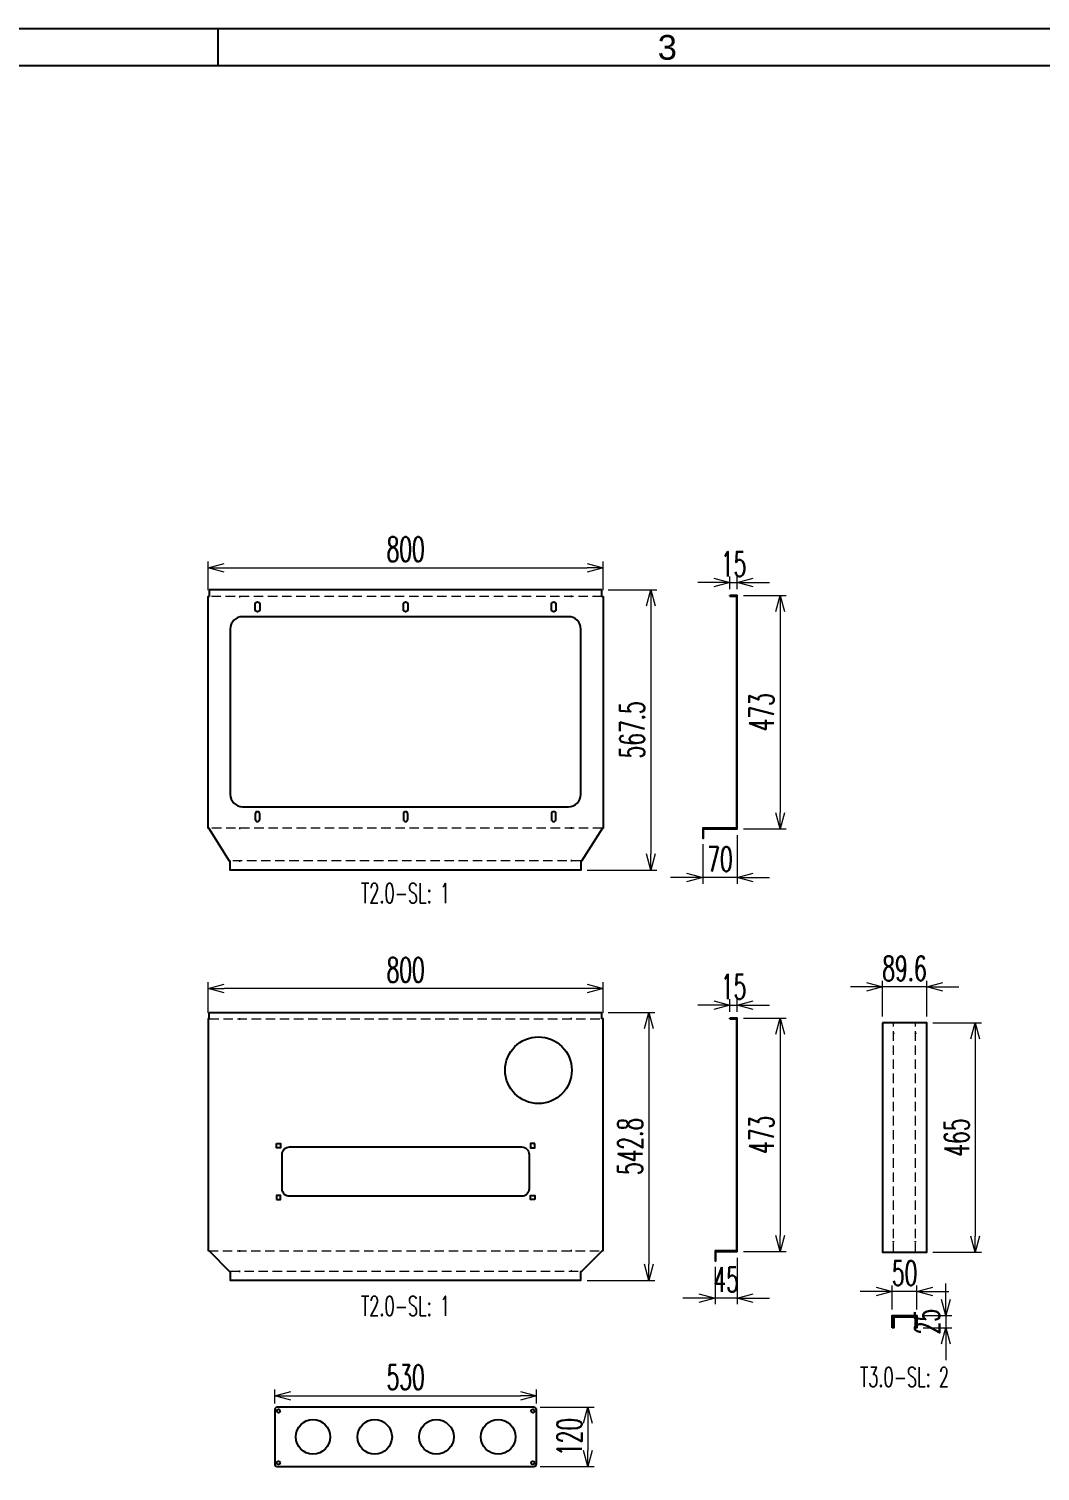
# Model space of a CAD drawing. Header units: millimetres. Extents: x -4798 to 103231, y 23514 to 54248.
# Drawn here: x 5956 to 8004, y 40017 to 42939 of the extents above; entities that cross this region are included whole.
import ezdxf
from ezdxf.enums import TextEntityAlignment as Align

# ---------------------------------------------------------------- set-up
doc = ezdxf.new("R2010")
doc.units = ezdxf.units.MM
doc.header["$LTSCALE"] = 3
doc.linetypes.add('HIDDEN', pattern=[9.525, 6.35, -3.175])
doc.layers.add('@.DM. KÍCH THƯỚC', color=8, linetype='Continuous', lineweight=20, transparency=0.2)
for name, color, linetype in [('@.DM. NÉT CHÍNH', 7, 'Continuous'), ('@.TEXT', 7, 'Continuous'), ('@.VISIBLE', 7, 'Continuous'), ('dim', 7, 'Continuous'), ('S-DIM', 7, 'Continuous')]:
    doc.layers.add(name, color=color, linetype=linetype)
doc.layers.add('@.DM. NÉT ĐỨT', color=8, linetype='HIDDEN', lineweight=9)
doc.styles.add('Ann_w01', font='romans.shx', dxfattribs={"width": 0.6, "bigfont": 'chineset.shx'})
doc.styles.add('Arial', font='arial.ttf')
doc.dimstyles.new('Dim 01_SC25', dxfattribs={"dimscale": 25, "dimtxt": 2, "dimasz": 1.3, "dimexe": 0.5, "dimexo": 0.5, "dimgap": 0.5, "dimtad": 1, "dimdec": 1, "dimzin": 12, "dimdsep": 46, "dimtxsty": 'Ann_w01', "dimblk": 'OPEN30', "dimcen": 1.5, "dimclrd": 6, "dimclre": 6, "dimclrt": 3, "dimadec": 1, "dimazin": 3, "dimtm": 1e-09, "dimtfac": 1, "dimtdec": 1, "dimtix": 1, "dimtmove": 0, "dimatfit": 3, "dimldrblk": 'OPEN30', "dimfxl": 0, "dimtolj": 1, "dimlwd": 0, "dimlwe": 0, "dimarcsym": 0})

# ---------------------------------------------------------------- blocks, each defined once
blk = doc.blocks.new('_Open30')
at = {"color": 0, "linetype": 'ByBlock', "lineweight": -2}
for p, q in [((-1, 0.268), (0, 0)), ((0, 0), (-1, -0.268)), ((0, 0), (-1, 0))]:
    blk.add_line(p, q, dxfattribs=at)
blk = doc.blocks.new('*D166')
at = {"layer": '@.DM. KÍCH THƯỚC', "color": 6, "lineweight": 0}
for p, q in [((7128.8, 40946), (7223.8, 40946)), ((7211.3, 40913.5), (7211.3, 40435.7)), ((7086.3, 40403.2), (7223.8, 40403.2))]:
    blk.add_line(p, q, dxfattribs=at)
at = {"layer": 'Defpoints', "color": 0}
for p in [(7116.3, 40946), (7073.8, 40403.2), (7211.3, 40403.2)]:
    blk.add_point(p, dxfattribs=at)
at = {"layer": '@.DM. KÍCH THƯỚC', "color": 6, "lineweight": 0, "xscale": 32.5, "yscale": 32.5, "zscale": 32.5}
for p, rotation in [((7211.3, 40946), 90), ((7211.3, 40403.2), 270)]:
    blk.add_blockref('_Open30', p, dxfattribs=dict(at, rotation=rotation))
at = {"layer": '@.DM. KÍCH THƯỚC', "color": 3, "insert": (7173.8, 40674.6), "char_height": 50, "attachment_point": 5, "rotation": 90, "style": 'Ann_w01'}
blk.add_mtext('\\A1;542.8', dxfattribs=at)
blk = doc.blocks.new('*D167')
at = {"layer": '@.DM. KÍCH THƯỚC', "color": 6, "lineweight": 0}
for p, q in [((7403, 40934.4), (7489.7, 40934.4)), ((7477.2, 40901.9), (7477.2, 40493.9)), ((7403, 40461.4), (7489.7, 40461.4))]:
    blk.add_line(p, q, dxfattribs=at)
at = {"layer": 'Defpoints', "color": 0}
for p in [(7390.5, 40934.4), (7390.5, 40461.4), (7477.2, 40461.4)]:
    blk.add_point(p, dxfattribs=at)
at = {"layer": '@.DM. KÍCH THƯỚC', "color": 6, "lineweight": 0, "xscale": 32.5, "yscale": 32.5, "zscale": 32.5}
for p, rotation in [((7477.2, 40934.4), 90), ((7477.2, 40461.4), 270)]:
    blk.add_blockref('_Open30', p, dxfattribs=dict(at, rotation=rotation))
at = {"layer": '@.DM. KÍCH THƯỚC', "color": 3, "insert": (7439.7, 40697.9), "char_height": 50, "attachment_point": 5, "rotation": 90, "style": 'Ann_w01'}
blk.add_mtext('\\A1;473', dxfattribs=at)
blk = doc.blocks.new('*D168')
at = {"layer": '@.DM. KÍCH THƯỚC', "color": 6, "lineweight": 0}
for p, q in [((7403, 41790.7), (7489.7, 41790.7)), ((7477.2, 41758.2), (7477.2, 41350.2)), ((7403, 41317.7), (7489.7, 41317.7))]:
    blk.add_line(p, q, dxfattribs=at)
at = {"layer": 'Defpoints', "color": 0}
for p in [(7390.5, 41790.7), (7390.5, 41317.7), (7477.2, 41317.7)]:
    blk.add_point(p, dxfattribs=at)
at = {"layer": '@.DM. KÍCH THƯỚC', "color": 6, "lineweight": 0, "xscale": 32.5, "yscale": 32.5, "zscale": 32.5}
for p, rotation in [((7477.2, 41790.7), 90), ((7477.2, 41317.7), 270)]:
    blk.add_blockref('_Open30', p, dxfattribs=dict(at, rotation=rotation))
at = {"layer": '@.DM. KÍCH THƯỚC', "color": 3, "insert": (7439.7, 41554.2), "char_height": 50, "attachment_point": 5, "rotation": 90, "style": 'Ann_w01'}
blk.add_mtext('\\A1;473', dxfattribs=at)
blk = doc.blocks.new('*D231')
at = {"layer": '@.DM. KÍCH THƯỚC', "color": 6, "lineweight": 0}
for p, q in [((7343, 41816.8), (7310.5, 41816.8)), ((7375.5, 41803.2), (7375.5, 41829.3)), ((7375.5, 41816.8), (7390.5, 41816.8)), ((7390.5, 41803.2), (7390.5, 41829.3)), ((7423, 41816.8), (7455.5, 41816.8))]:
    blk.add_line(p, q, dxfattribs=at)
at = {"layer": 'Defpoints', "color": 0}
for p in [(7390.5, 41816.8), (7375.5, 41790.7), (7390.5, 41790.7)]:
    blk.add_point(p, dxfattribs=at)
at = {"layer": '@.DM. KÍCH THƯỚC', "color": 6, "lineweight": 0, "xscale": 32.5, "yscale": 32.5, "zscale": 32.5}
blk.add_blockref('_Open30', (7375.5, 41816.8), dxfattribs=at)
at = {"layer": '@.DM. KÍCH THƯỚC', "color": 6, "lineweight": 0, "xscale": 32.5, "yscale": 32.5, "zscale": 32.5, "rotation": 180}
blk.add_blockref('_Open30', (7390.5, 41816.8), dxfattribs=at)
at = {"layer": '@.DM. KÍCH THƯỚC', "color": 3, "insert": (7383, 41854.3), "char_height": 50, "attachment_point": 5, "style": 'Ann_w01'}
blk.add_mtext('\\A1;15', dxfattribs=at)
blk = doc.blocks.new('*D232')
at = {"layer": '@.DM. KÍCH THƯỚC', "color": 6, "lineweight": 0}
for p, q in [((7375.5, 40946.9), (7375.5, 40973)), ((7390.5, 40946.9), (7390.5, 40973)), ((7343, 40960.5), (7310.5, 40960.5)), ((7375.5, 40960.5), (7390.5, 40960.5)), ((7423, 40960.5), (7455.5, 40960.5))]:
    blk.add_line(p, q, dxfattribs=at)
at = {"layer": 'Defpoints', "color": 0}
for p in [(7390.5, 40960.5), (7375.5, 40934.4), (7390.5, 40934.4)]:
    blk.add_point(p, dxfattribs=at)
at = {"layer": '@.DM. KÍCH THƯỚC', "color": 6, "lineweight": 0, "xscale": 32.5, "yscale": 32.5, "zscale": 32.5}
blk.add_blockref('_Open30', (7375.5, 40960.5), dxfattribs=at)
at = {"layer": '@.DM. KÍCH THƯỚC', "color": 6, "lineweight": 0, "xscale": 32.5, "yscale": 32.5, "zscale": 32.5, "rotation": 180}
blk.add_blockref('_Open30', (7390.5, 40960.5), dxfattribs=at)
at = {"layer": '@.DM. KÍCH THƯỚC', "color": 3, "insert": (7383, 40998), "char_height": 50, "attachment_point": 5, "style": 'Ann_w01'}
blk.add_mtext('\\A1;15', dxfattribs=at)
blk = doc.blocks.new('*D233')
at = {"layer": '@.DM. KÍCH THƯỚC', "color": 6, "lineweight": 0}
for p, q in [((7128.8, 41802), (7227.9, 41802)), ((7215.4, 41769.5), (7215.4, 41267)), ((7086.3, 41234.5), (7227.9, 41234.5))]:
    blk.add_line(p, q, dxfattribs=at)
at = {"layer": 'Defpoints', "color": 0}
for p in [(7116.3, 41802), (7073.8, 41234.5), (7215.4, 41234.5)]:
    blk.add_point(p, dxfattribs=at)
at = {"layer": '@.DM. KÍCH THƯỚC', "color": 6, "lineweight": 0, "xscale": 32.5, "yscale": 32.5, "zscale": 32.5}
for p, rotation in [((7215.4, 41802), 90), ((7215.4, 41234.5), 270)]:
    blk.add_blockref('_Open30', p, dxfattribs=dict(at, rotation=rotation))
at = {"layer": '@.DM. KÍCH THƯỚC', "color": 3, "insert": (7177.9, 41518.3), "char_height": 50, "attachment_point": 5, "rotation": 90, "style": 'Ann_w01'}
blk.add_mtext('\\A1;567.5', dxfattribs=at)
blk = doc.blocks.new('*D237')
at = {"layer": '@.DM. KÍCH THƯỚC', "color": 6, "lineweight": 0}
for p, q in [((6318.8, 41801.2), (6318.8, 41859.5)), ((6351.3, 41847), (7086.3, 41847)), ((7118.8, 41801.2), (7118.8, 41859.5))]:
    blk.add_line(p, q, dxfattribs=at)
at = {"layer": 'Defpoints', "color": 0}
for p in [(7118.8, 41847), (6318.8, 41788.7), (7118.8, 41788.7)]:
    blk.add_point(p, dxfattribs=at)
at = {"layer": '@.DM. KÍCH THƯỚC', "color": 6, "lineweight": 0, "xscale": 32.5, "yscale": 32.5, "zscale": 32.5, "rotation": 180}
blk.add_blockref('_Open30', (6318.8, 41847), dxfattribs=at)
at = {"layer": '@.DM. KÍCH THƯỚC', "color": 6, "lineweight": 0, "xscale": 32.5, "yscale": 32.5, "zscale": 32.5}
blk.add_blockref('_Open30', (7118.8, 41847), dxfattribs=at)
at = {"layer": '@.DM. KÍCH THƯỚC', "color": 3, "insert": (6718.8, 41884.5), "char_height": 50, "attachment_point": 5, "style": 'Ann_w01'}
blk.add_mtext('\\A1;800', dxfattribs=at)
blk = doc.blocks.new('KHUNG BAN VE (Made by Tung)')
at = {"layer": '@.VISIBLE', "color": 8}
blk.add_line((148.5, 207), (148.5, 210), dxfattribs=at)
for points in [[(0, 0), (297, 0), (297, 210), (0, 210)], [(3, 3), (294, 3), (294, 207), (3, 207)]]:
    blk.add_lwpolyline(points, close=True, dxfattribs=at)
at = {"layer": '@.TEXT', "color": 1, "style": 'Arial'}
blk.add_text('3', height=2, dxfattribs=at).set_placement((184.875, 208.5), align=Align.MIDDLE_CENTER)
for tag, height, p in [('DESIGNER_NAME', 2, (38, 15.5)), ('PROJECT_CODE', 2, (258.5, 15.5)), ('SCALE', 2, (289, 15.5)), ('APPROVED_NAME', 2, (38, 10.5)), ('CUSTOMER_NAME', 2, (258.5, 10.5)), ('PAGE', 2, (289, 10.5)), ('DRAWING_NAME', 4, (173, 8)), ('TOTAL', 2, (289, 5.5))]:
    blk.add_attdef(tag, text='', height=height, dxfattribs=at).set_placement(p, align=Align.MIDDLE_CENTER)
blk = doc.blocks.new('*D257')
at = {"layer": '@.DM. KÍCH THƯỚC', "color": 6, "lineweight": 0}
for p, q in [((7812.8, 40364.3), (7812.8, 40396.8)), ((7766.8, 40331.8), (7825.3, 40331.8)), ((7812.8, 40331.8), (7812.8, 40306.8)), ((7766.8, 40306.8), (7825.3, 40306.8)), ((7812.8, 40274.3), (7812.8, 40241.8))]:
    blk.add_line(p, q, dxfattribs=at)
at = {"layer": 'Defpoints', "color": 0}
for p in [(7754.3, 40331.8), (7754.3, 40306.8), (7812.8, 40306.8)]:
    blk.add_point(p, dxfattribs=at)
at = {"layer": '@.DM. KÍCH THƯỚC', "color": 6, "lineweight": 0, "xscale": 32.5, "yscale": 32.5, "zscale": 32.5}
for p, rotation in [((7812.8, 40331.8), 270), ((7812.8, 40306.8), 90)]:
    blk.add_blockref('_Open30', p, dxfattribs=dict(at, rotation=rotation))
at = {"layer": '@.DM. KÍCH THƯỚC', "color": 3, "insert": (7775.3, 40319.3), "char_height": 50, "attachment_point": 5, "rotation": 90, "style": 'Ann_w01'}
blk.add_mtext('\\A1;25', dxfattribs=at)
blk = doc.blocks.new('*D258')
at = {"layer": '@.DM. KÍCH THƯỚC', "color": 6, "lineweight": 0}
for p, q in [((7704.3, 40344.3), (7704.3, 40393)), ((7754.3, 40344.3), (7754.3, 40393)), ((7671.8, 40380.5), (7639.3, 40380.5)), ((7754.3, 40380.5), (7704.3, 40380.5)), ((7786.8, 40380.5), (7819.3, 40380.5))]:
    blk.add_line(p, q, dxfattribs=at)
at = {"layer": 'Defpoints', "color": 0}
for p in [(7704.3, 40380.5), (7704.3, 40331.8), (7754.3, 40331.8)]:
    blk.add_point(p, dxfattribs=at)
at = {"layer": '@.DM. KÍCH THƯỚC', "color": 6, "lineweight": 0, "xscale": 32.5, "yscale": 32.5, "zscale": 32.5}
blk.add_blockref('_Open30', (7704.3, 40380.5), dxfattribs=at)
at = {"layer": '@.DM. KÍCH THƯỚC', "color": 6, "lineweight": 0, "xscale": 32.5, "yscale": 32.5, "zscale": 32.5, "rotation": 180}
blk.add_blockref('_Open30', (7754.3, 40380.5), dxfattribs=at)
at = {"layer": '@.DM. KÍCH THƯỚC', "color": 3, "insert": (7729.3, 40418), "char_height": 50, "attachment_point": 5, "style": 'Ann_w01'}
blk.add_mtext('\\A1;50', dxfattribs=at)
blk = doc.blocks.new('*D309')
at = {"layer": 'Defpoints', "color": 0}
for p in [(6983.8, 40169.4), (6453.8, 40141), (6983.8, 40141)]:
    blk.add_point(p, dxfattribs=at)
at = {"layer": 'S-DIM', "color": 6, "lineweight": 0}
for p, q in [((6453.8, 40153.5), (6453.8, 40181.9)), ((6983.8, 40153.5), (6983.8, 40181.9)), ((6486.3, 40169.4), (6951.3, 40169.4))]:
    blk.add_line(p, q, dxfattribs=at)
at = {"layer": 'S-DIM', "color": 6, "lineweight": 0, "xscale": 32.5, "yscale": 32.5, "zscale": 32.5, "rotation": 180}
blk.add_blockref('_Open30', (6453.8, 40169.4), dxfattribs=at)
at = {"layer": 'S-DIM', "color": 6, "lineweight": 0, "xscale": 32.5, "yscale": 32.5, "zscale": 32.5}
blk.add_blockref('_Open30', (6983.8, 40169.4), dxfattribs=at)
at = {"layer": 'S-DIM', "color": 3, "insert": (6718.8, 40206.9), "char_height": 50, "attachment_point": 5, "style": 'Ann_w01'}
blk.add_mtext('\\A1;530', dxfattribs=at)
blk = doc.blocks.new('*D310')
at = {"layer": 'Defpoints', "color": 0}
for p in [(7320.5, 41299.2), (7390.5, 41317.7), (7320.5, 41219.1)]:
    blk.add_point(p, dxfattribs=at)
at = {"layer": 'S-DIM', "color": 6, "lineweight": 0}
for p, q in [((7390.5, 41305.2), (7390.5, 41206.6)), ((7320.5, 41286.7), (7320.5, 41206.6)), ((7288, 41219.1), (7255.5, 41219.1)), ((7390.5, 41219.1), (7320.5, 41219.1)), ((7423, 41219.1), (7455.5, 41219.1))]:
    blk.add_line(p, q, dxfattribs=at)
at = {"layer": 'S-DIM', "color": 6, "lineweight": 0, "xscale": 32.5, "yscale": 32.5, "zscale": 32.5}
blk.add_blockref('_Open30', (7320.5, 41219.1), dxfattribs=at)
at = {"layer": 'S-DIM', "color": 6, "lineweight": 0, "xscale": 32.5, "yscale": 32.5, "zscale": 32.5, "rotation": 180}
blk.add_blockref('_Open30', (7390.5, 41219.1), dxfattribs=at)
at = {"layer": 'S-DIM', "color": 3, "insert": (7355.5, 41256.6), "char_height": 50, "attachment_point": 5, "style": 'Ann_w01'}
blk.add_mtext('\\A1;70', dxfattribs=at)
blk = doc.blocks.new('*D311')
at = {"layer": 'Defpoints', "color": 0}
for p in [(7345.5, 40442.9), (7390.5, 40461.4), (7345.5, 40367.1)]:
    blk.add_point(p, dxfattribs=at)
at = {"layer": 'S-DIM', "color": 6, "lineweight": 0}
for p, q in [((7390.5, 40448.9), (7390.5, 40354.6)), ((7345.5, 40430.4), (7345.5, 40354.6)), ((7313, 40367.1), (7280.5, 40367.1)), ((7390.5, 40367.1), (7345.5, 40367.1)), ((7423, 40367.1), (7455.5, 40367.1))]:
    blk.add_line(p, q, dxfattribs=at)
at = {"layer": 'S-DIM', "color": 6, "lineweight": 0, "xscale": 32.5, "yscale": 32.5, "zscale": 32.5}
blk.add_blockref('_Open30', (7345.5, 40367.1), dxfattribs=at)
at = {"layer": 'S-DIM', "color": 6, "lineweight": 0, "xscale": 32.5, "yscale": 32.5, "zscale": 32.5, "rotation": 180}
blk.add_blockref('_Open30', (7390.5, 40367.1), dxfattribs=at)
at = {"layer": 'S-DIM', "color": 3, "insert": (7368, 40404.6), "char_height": 50, "attachment_point": 5, "style": 'Ann_w01'}
blk.add_mtext('\\A1;45', dxfattribs=at)
blk = doc.blocks.new('*D312')
at = {"layer": 'Defpoints', "color": 0}
for p in [(7774.1, 40925), (7774.1, 40460), (7872.5, 40460)]:
    blk.add_point(p, dxfattribs=at)
at = {"layer": 'S-DIM', "color": 6, "lineweight": 0}
for p, q in [((7786.6, 40925), (7885, 40925)), ((7872.5, 40892.5), (7872.5, 40492.5)), ((7786.6, 40460), (7885, 40460))]:
    blk.add_line(p, q, dxfattribs=at)
at = {"layer": 'S-DIM', "color": 6, "lineweight": 0, "xscale": 32.5, "yscale": 32.5, "zscale": 32.5}
for p, rotation in [((7872.5, 40925), 90), ((7872.5, 40460), 270)]:
    blk.add_blockref('_Open30', p, dxfattribs=dict(at, rotation=rotation))
at = {"layer": 'S-DIM', "color": 3, "insert": (7835, 40692.5), "char_height": 50, "attachment_point": 5, "rotation": 90, "style": 'Ann_w01'}
blk.add_mtext('\\A1;465', dxfattribs=at)
blk = doc.blocks.new('*D313')
at = {"layer": 'Defpoints', "color": 0}
for p in [(6318.8, 40994.7), (6318.8, 40932.7), (7118.8, 40932.7)]:
    blk.add_point(p, dxfattribs=at)
at = {"layer": 'S-DIM', "color": 6, "lineweight": 0}
for p, q in [((6318.8, 40945.2), (6318.8, 41007.2)), ((7118.8, 40945.2), (7118.8, 41007.2)), ((7086.3, 40994.7), (6351.3, 40994.7))]:
    blk.add_line(p, q, dxfattribs=at)
at = {"layer": 'S-DIM', "color": 6, "lineweight": 0, "xscale": 32.5, "yscale": 32.5, "zscale": 32.5, "rotation": 180}
blk.add_blockref('_Open30', (6318.8, 40994.7), dxfattribs=at)
at = {"layer": 'S-DIM', "color": 6, "lineweight": 0, "xscale": 32.5, "yscale": 32.5, "zscale": 32.5}
blk.add_blockref('_Open30', (7118.8, 40994.7), dxfattribs=at)
at = {"layer": 'S-DIM', "color": 3, "insert": (6718.8, 41032.2), "char_height": 50, "attachment_point": 5, "style": 'Ann_w01'}
blk.add_mtext('\\A1;800', dxfattribs=at)
blk = doc.blocks.new('*D314')
at = {"layer": 'Defpoints', "color": 0}
for p in [(7684.5, 40997.7), (7684.5, 40925), (7774.1, 40925)]:
    blk.add_point(p, dxfattribs=at)
at = {"layer": 'S-DIM', "color": 6, "lineweight": 0}
for p, q in [((7652, 40997.7), (7619.5, 40997.7)), ((7684.5, 40937.5), (7684.5, 41010.2)), ((7774.1, 40997.7), (7684.5, 40997.7)), ((7774.1, 40937.5), (7774.1, 41010.2)), ((7806.6, 40997.7), (7839.1, 40997.7))]:
    blk.add_line(p, q, dxfattribs=at)
at = {"layer": 'S-DIM', "color": 6, "lineweight": 0, "xscale": 32.5, "yscale": 32.5, "zscale": 32.5}
blk.add_blockref('_Open30', (7684.5, 40997.7), dxfattribs=at)
at = {"layer": 'S-DIM', "color": 6, "lineweight": 0, "xscale": 32.5, "yscale": 32.5, "zscale": 32.5, "rotation": 180}
blk.add_blockref('_Open30', (7774.1, 40997.7), dxfattribs=at)
at = {"layer": 'S-DIM', "color": 3, "insert": (7729.3, 41035.2), "char_height": 50, "attachment_point": 5, "style": 'Ann_w01'}
blk.add_mtext('\\A1;89.6', dxfattribs=at)
blk = doc.blocks.new('*D317')
at = {"layer": 'Defpoints', "color": 0}
for p in [(6978.8, 40146), (6978.8, 40026), (7088, 40026)]:
    blk.add_point(p, dxfattribs=at)
at = {"layer": 'S-DIM', "color": 6, "lineweight": 0}
for p, q in [((6991.3, 40146), (7100.5, 40146)), ((7088, 40113.5), (7088, 40058.5)), ((6991.3, 40026), (7100.5, 40026))]:
    blk.add_line(p, q, dxfattribs=at)
at = {"layer": 'S-DIM', "color": 6, "lineweight": 0, "xscale": 32.5, "yscale": 32.5, "zscale": 32.5}
for p, rotation in [((7088, 40146), 90), ((7088, 40026), 270)]:
    blk.add_blockref('_Open30', p, dxfattribs=dict(at, rotation=rotation))
at = {"layer": 'S-DIM', "color": 3, "insert": (7050.5, 40086), "char_height": 50, "attachment_point": 5, "rotation": 90, "style": 'Ann_w01'}
blk.add_mtext('\\A1;120', dxfattribs=at)

msp = doc.modelspace()

# ---------------------------------------------------------------- linework, layer by layer
at = {"layer": '@.DM. NÉT CHÍNH'}
for p, q in [((6321.28, 41802.02), (6321.28, 41788.72)), ((7116.28, 41788.72), (7116.28, 41802.02)), ((7375.5, 41789.22), (7375.5, 41790.72)), ((6321.28, 40932.72), (6321.28, 40946.02)), ((7116.28, 40932.72), (7116.28, 40946.02)), ((7375.5, 40932.92), (7375.5, 40934.42))]:
    msp.add_line(p, q, dxfattribs=at)
at = {"layer": '@.DM. NÉT CHÍNH', "color": 1}
for p, q in [((6381.9, 41788.72), (6383.9, 41788.72)), ((7055.67, 41788.72), (7053.67, 41788.72)), ((6381.9, 41319.42), (6383.9, 41319.42)), ((7055.67, 41319.42), (7053.67, 41319.42)), ((6381.9, 41252.82), (6383.9, 41252.82)), ((7055.67, 41252.82), (7053.67, 41252.82)), ((6381.9, 40932.72), (6383.9, 40932.72)), ((7055.67, 40932.72), (7053.67, 40932.72)), ((7706.94, 40904.33), (7706.94, 40902.33)), ((7751.74, 40904.33), (7751.74, 40902.33)), ((7706.94, 40480.72), (7706.94, 40482.72)), ((7751.74, 40480.72), (7751.74, 40482.72)), ((6381.9, 40463.12), (6383.9, 40463.12)), ((7055.67, 40463.12), (7053.67, 40463.12)), ((6381.9, 40421.52), (6383.9, 40421.52)), ((7055.67, 40421.52), (7053.67, 40421.52))]:
    msp.add_line(p, q, dxfattribs=at)
at = {"layer": '@.DM. NÉT CHÍNH'}
for points in [[(7116.28, 41788.72), (7118.78, 41788.72), (7118.78, 41319.62), (7117.28, 41319.62), (7075.28, 41252.62), (7073.78, 41252.62), (7073.78, 41234.52), (6363.78, 41234.52), (6363.78, 41252.62), (6362.28, 41252.62), (6320.28, 41319.62), (6318.78, 41319.62), (6318.78, 41788.72), (6321.28, 41788.72)], [(7116.28, 41802.02), (6321.28, 41802.02)], [(7375.5, 41789.22), (7389, 41789.22), (7389, 41319.22), (7320.5, 41319.22), (7320.5, 41299.22), (7322, 41299.22), (7322, 41317.72), (7390.5, 41317.72), (7390.5, 41790.72), (7375.5, 41790.72)], [(6321.28, 40946.02), (7116.28, 40946.02)], [(6321.28, 40932.72), (6318.78, 40932.72), (6318.78, 40463.32), (6320.28, 40463.32), (6362.28, 40421.32), (6363.78, 40421.32), (6363.78, 40403.22), (7073.78, 40403.22), (7073.78, 40421.32), (7075.28, 40421.32), (7117.28, 40463.32), (7118.78, 40463.32), (7118.78, 40932.72), (7116.28, 40932.72)], [(7375.5, 40932.92), (7389, 40932.92), (7389, 40462.92), (7345.5, 40462.92), (7345.5, 40442.92), (7347, 40442.92), (7347, 40461.42), (7390.5, 40461.42), (7390.5, 40934.42), (7375.5, 40934.42)]]:
    msp.add_lwpolyline(points, dxfattribs=at)
for points in [[(6423.28, 41773.22), (6423.28, 41762.22, -0.4142136), (6418.78, 41757.72), (6418.78, 41757.72, -0.4142136), (6414.28, 41762.22), (6414.28, 41773.22, -0.4142136), (6418.78, 41777.72), (6418.78, 41777.72, -0.4142136)], [(6723.28, 41773.22), (6723.28, 41762.22, -0.4142136), (6718.78, 41757.72), (6718.78, 41757.72, -0.4142136), (6714.28, 41762.22), (6714.28, 41773.22, -0.4142136), (6718.78, 41777.72), (6718.78, 41777.72, -0.4142136)], [(7023.28, 41773.22), (7023.28, 41762.22, -0.4142136), (7018.78, 41757.72), (7018.78, 41757.72, -0.4142136), (7014.28, 41762.22), (7014.28, 41773.22, -0.4142136), (7018.78, 41777.72), (7018.78, 41777.72, -0.4142136)], [(6388.78, 41362.72), (7048.78, 41362.72, 0.4142136), (7073.78, 41387.72), (7073.78, 41722.72, 0.4142136), (7048.78, 41747.72), (6388.78, 41747.72, 0.4142136), (6363.78, 41722.72), (6363.78, 41387.72, 0.4142136)], [(6423.28, 41337.22), (6423.28, 41348.22, 0.4142136), (6418.78, 41352.72), (6418.78, 41352.72, 0.4142136), (6414.28, 41348.22), (6414.28, 41337.22, 0.4142136), (6418.78, 41332.72), (6418.78, 41332.72, 0.4142136)], [(6723.28, 41337.22), (6723.28, 41348.22, 0.4142136), (6718.78, 41352.72), (6718.78, 41352.72, 0.4142136), (6714.28, 41348.22), (6714.28, 41337.22, 0.4142136), (6718.78, 41332.72), (6718.78, 41332.72, 0.4142136)], [(7023.28, 41337.22), (7023.28, 41348.22, 0.4142136), (7018.78, 41352.72), (7018.78, 41352.72, 0.4142136), (7014.28, 41348.22), (7014.28, 41337.22, 0.4142136), (7018.78, 41332.72), (7018.78, 41332.72, 0.4142136)], [(6953.78, 40573.48), (6483.78, 40573.48, -0.4142136), (6468.78, 40588.48), (6468.78, 40658.48, -0.4142136), (6483.78, 40673.48), (6953.78, 40673.48, -0.4142136), (6968.78, 40658.48), (6968.78, 40588.48, -0.4142136)], [(6458.78, 40026.02), (6978.78, 40026.02, 0.4142136), (6983.78, 40031.02), (6983.78, 40141.02, 0.4142136), (6978.78, 40146.02), (6458.78, 40146.02, 0.4142136), (6453.78, 40141.02), (6453.78, 40031.02, 0.4142136)]]:
    msp.add_lwpolyline(points, format="xyb", close=True, dxfattribs=at)
for points in [[(7684.54, 40925.02), (7684.54, 40460.02), (7774.14, 40460.02), (7774.14, 40925.02)], [(6457.03, 40680.23), (6465.53, 40680.23), (6465.53, 40671.73), (6457.03, 40671.73)], [(6980.53, 40680.23), (6972.03, 40680.23), (6972.03, 40671.73), (6980.53, 40671.73)], [(6457.03, 40566.73), (6465.53, 40566.73), (6465.53, 40575.23), (6457.03, 40575.23)], [(6980.53, 40566.73), (6972.03, 40566.73), (6972.03, 40575.23), (6980.53, 40575.23)], [(7704.34, 40306.85), (7704.34, 40331.85), (7754.34, 40331.85), (7754.34, 40306.85), (7751.34, 40306.85), (7751.34, 40328.85), (7707.34, 40328.85), (7707.34, 40306.85)]]:
    msp.add_lwpolyline(points, close=True, dxfattribs=at)
for centre, radius in [((6987.81, 40828.95), 67.5), ((6461.28, 40138.52), 3.5), ((6531.28, 40086.02), 35), ((6656.28, 40086.02), 35), ((6781.28, 40086.02), 35), ((6906.28, 40086.02), 35), ((6976.28, 40138.52), 3.5), ((6461.28, 40033.52), 3.5), ((6976.28, 40033.52), 3.5)]:
    msp.add_circle(centre, radius, dxfattribs=at)
at = {"layer": '@.DM. NÉT ĐỨT'}
for p, q in [((7706.94, 40460.02), (7706.94, 40925.02)), ((7751.74, 40460.02), (7751.74, 40925.02))]:
    msp.add_line(p, q, dxfattribs=at)
for points in [[(7116.28, 41788.72), (6321.28, 41788.72)], [(7117.28, 41319.42), (6320.28, 41319.42)], [(7073.78, 41252.82), (6363.78, 41252.82)], [(6321.28, 40932.72), (7116.28, 40932.72)], [(6320.28, 40463.12), (7117.28, 40463.12)], [(6363.78, 40421.52), (7073.78, 40421.52)]]:
    msp.add_lwpolyline(points, dxfattribs=at)

# ---------------------------------------------------------------- block references
at = {"layer": '@.VISIBLE', "xscale": 25, "yscale": 25, "zscale": 25}
msp.add_blockref('KHUNG BAN VE (Made by Tung)', (2626.97, 37688.72), dxfattribs=at)

# ---------------------------------------------------------------- texts
at = {"layer": 'dim', "color": 2, "style": 'Ann_w01', "width": 0.6}
for s, p in [('T2.0-SL: 1', (6718.78, 41187.57)), ('T2.0-SL: 1', (6718.78, 40351.21)), ('T3.0-SL: 2', (7729.34, 40207.42))]:
    msp.add_text(s, height=40, dxfattribs=at).set_placement(p, align=Align.MIDDLE_CENTER)

# ---------------------------------------------------------------- dimensions: what is measured, and where the dimension line sits
at = {"layer": '@.DM. KÍCH THƯỚC'}
for base, p1, p2, picture, middle in [((7118.78, 41846.98), (6318.78, 41788.72), (7118.78, 41788.72), '*D237', (6718.78, 41884.48)), ((7390.5, 41816.83), (7375.5, 41790.72), (7390.5, 41790.72), '*D231', (7383, 41854.33)), ((7390.5, 40960.54), (7375.5, 40934.42), (7390.5, 40934.42), '*D232', (7383, 40998.04)), ((7704.34, 40380.54), (7754.34, 40331.85), (7704.34, 40331.85), '*D258', (7729.34, 40418.04))]:
    dim = msp.add_linear_dim(base=base, p1=p1, p2=p2, dimstyle='Dim 01_SC25', dxfattribs=at)
    dim.commit()
    dim.dimension.update_dxf_attribs({"geometry": picture, "text_midpoint": middle})
for base, p1, p2, angle, picture, middle in [((7215.42, 41234.52), (7116.28, 41802.02), (7073.78, 41234.52), 90, '*D233', (7177.92, 41518.27)), ((7477.16, 41317.72), (7390.5, 41790.72), (7390.5, 41317.72), 270, '*D168', (7439.66, 41554.22)), ((7211.32, 40403.22), (7116.28, 40946.02), (7073.78, 40403.22), 90, '*D166', (7173.82, 40674.62)), ((7477.16, 40461.42), (7390.5, 40934.42), (7390.5, 40461.42), 270, '*D167', (7439.66, 40697.92)), ((7812.79, 40306.85), (7754.34, 40331.85), (7754.34, 40306.85), 270, '*D257', (7775.29, 40319.35))]:
    dim = msp.add_linear_dim(base=base, p1=p1, p2=p2, angle=angle, dimstyle='Dim 01_SC25', dxfattribs=at)
    dim.commit()
    dim.dimension.update_dxf_attribs({"geometry": picture, "text_midpoint": middle})
at = {"layer": 'S-DIM'}
for base, p1, p2, picture, middle in [((7320.5, 41219.08), (7390.5, 41317.72), (7320.5, 41299.22), '*D310', (7355.5, 41256.58)), ((6318.78, 40994.72), (7118.78, 40932.72), (6318.78, 40932.72), '*D313', (6718.78, 41032.22)), ((7684.54, 40997.71), (7774.14, 40925.02), (7684.54, 40925.02), '*D314', (7729.34, 41035.21)), ((7345.5, 40367.12), (7390.5, 40461.42), (7345.5, 40442.92), '*D311', (7368, 40404.62)), ((6983.78, 40169.42), (6453.78, 40141.02), (6983.78, 40141.02), '*D309', (6718.78, 40206.92))]:
    dim = msp.add_linear_dim(base=base, p1=p1, p2=p2, dimstyle='Dim 01_SC25', override={"dimfxl": 5}, dxfattribs=at)
    dim.commit()
    dim.dimension.update_dxf_attribs({"geometry": picture, "text_midpoint": middle})
dim = msp.add_linear_dim(base=(7872.53, 40460.02), p1=(7774.14, 40925.02), p2=(7774.14, 40460.02), angle=90, dimstyle='Dim 01_SC25', override={"dimfxl": 5}, dxfattribs=at)
dim.commit()
dim.dimension.update_dxf_attribs({"geometry": '*D312', "text_midpoint": (7835.03, 40692.52)})
dim = msp.add_linear_dim(base=(7087.95, 40026.02), p1=(6978.78, 40146.02), p2=(6978.78, 40026.02), angle=90, dimstyle='Dim 01_SC25', dxfattribs=at)
dim.commit()
dim.dimension.update_dxf_attribs({"geometry": '*D317', "text_midpoint": (7050.45, 40086.02)})

doc.saveas('drawing.dxf')
